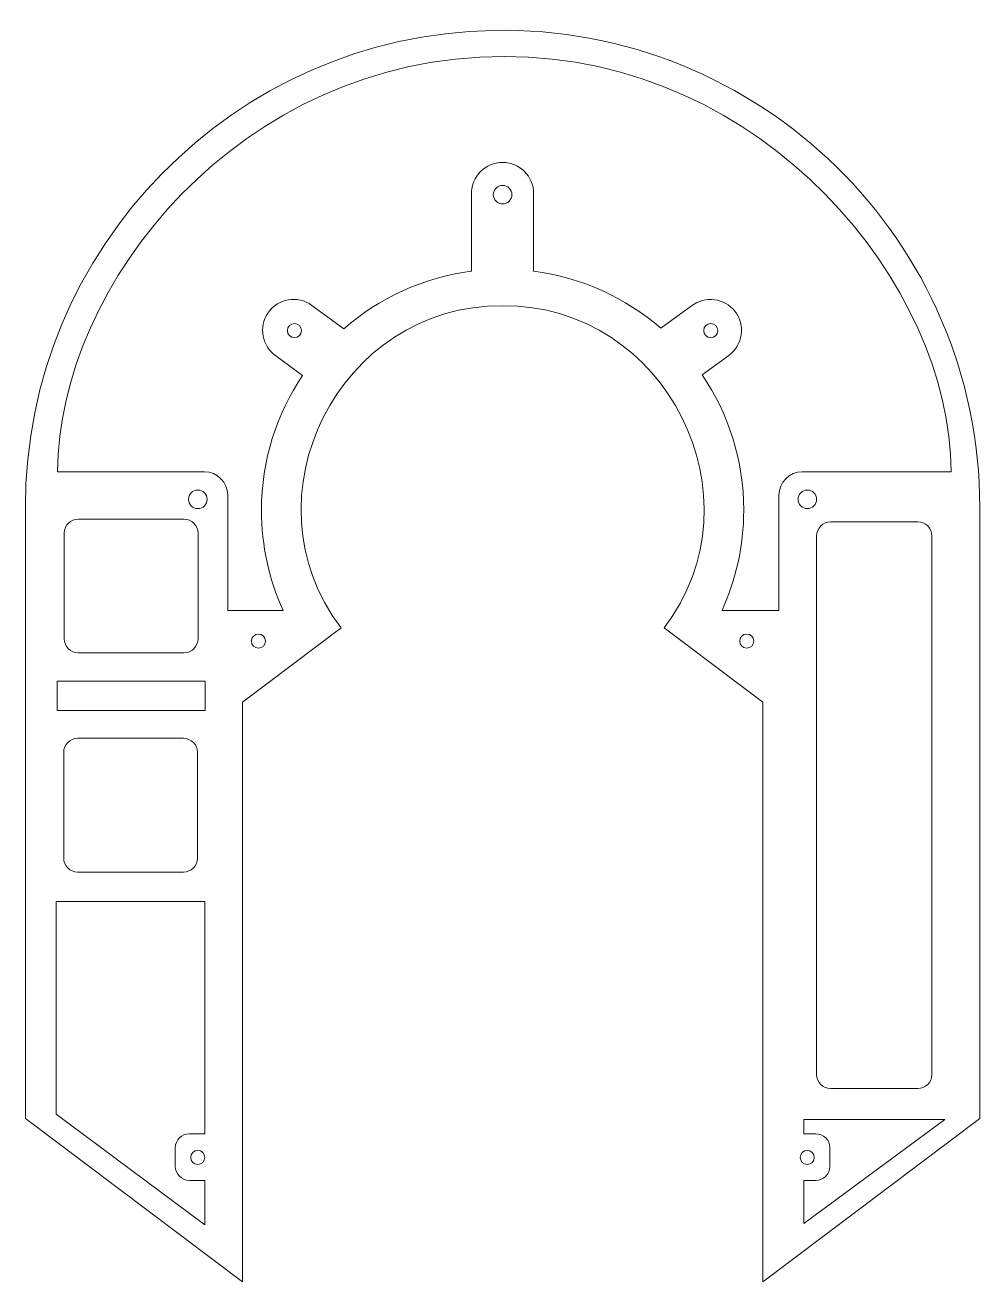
# Model space of a CAD drawing. Header units: millimetres. Extents: x 6 to 210, y -274 to -5.
import ezdxf

# ---------------------------------------------------------------- set-up
doc = ezdxf.new("R2010")
doc.units = ezdxf.units.MM
doc.header["$MEASUREMENT"] = 0
doc.layers.add('COM8_TexMex', color=7, linetype='Continuous', lineweight=0)

msp = doc.modelspace()

# ---------------------------------------------------------------- linework, layer by layer
at = {"layer": 'COM8_TexMex', "color": 18, "lineweight": 20, "true_color": 0x000000}
msp.add_lwpolyline([(12.98, -145.24), (44.61, -145.24), (44.61, -151.52), (12.98, -151.52)], close=True, dxfattribs=at)
for centre, radius in [((108.13, -41.31), 1.98), ((63.68, -70.35), 1.5), ((152.58, -70.35), 1.5), ((43.04, -106.39), 1.98), ((173.21, -106.39), 1.98), ((55.98, -136.66), 1.5), ((160.27, -136.66), 1.5), ((43.02, -246.96), 1.5), ((173.19, -246.96), 1.5)]:
    msp.add_circle(centre, radius, dxfattribs=at)
for points, knots in [([(6.21, -238.62), (6.21, -238.62), (6.21, -108.12), (6.21, -108.12), (6.16, -52.76), (50.81, -7.24), (106.15, -6.22), (163.08, -5.1), (210.06, -51.18), (210.04, -108.12), (210.04, -108.12), (210.04, -238.62), (210.04, -238.62), (210.04, -238.62), (163.69, -273.53), (163.69, -273.53), (163.69, -273.53), (163.69, -149.72), (163.69, -149.72), (163.69, -149.72), (142.64, -133.86), (142.64, -133.86), (163.81, -106.04), (143.08, -64.72), (108.13, -65.06), (73.17, -64.72), (52.44, -106.04), (73.62, -133.86), (73.62, -133.86), (52.56, -149.72), (52.56, -149.72), (52.56, -149.72), (52.56, -273.53), (52.56, -273.53), (52.56, -273.53), (6.21, -238.62), (6.21, -238.62)], [0, 0, 0, 0, 1, 1, 1, 2, 2, 2, 3, 3, 3, 4, 4, 4, 5, 5, 5, 6, 6, 6, 7, 7, 7, 8, 8, 8, 9, 9, 9, 10, 10, 10, 11, 11, 11, 12, 12, 12, 12]), ([(108.48, -11.78), (51.97, -11.78), (13.23, -60.55), (13.06, -100.51), (13.06, -100.51), (44.44, -100.51), (44.44, -100.51), (47.2, -100.51), (49.44, -102.75), (49.44, -105.51), (49.44, -105.51), (49.44, -130.11), (49.44, -130.11), (49.44, -130.11), (61.27, -130.11), (61.27, -130.11), (58.29, -123.6), (56.63, -116.36), (56.63, -108.73), (56.63, -98.06), (59.87, -88.15), (65.43, -79.92), (65.43, -79.92), (59.71, -75.77), (59.71, -75.77), (56.8, -73.65), (55.97, -69.59), (57.98, -66.61), (60.09, -63.48), (64.36, -62.74), (67.39, -64.95), (67.39, -64.95), (74.25, -69.94), (74.25, -69.94), (81.74, -63.4), (91.13, -58.98), (101.49, -57.65), (101.49, -57.65), (101.49, -41.07), (101.49, -41.07), (101.49, -37.41), (104.46, -34.44), (108.13, -34.44), (108.13, -34.44), (108.13, -34.44), (108.13, -34.44), (111.79, -34.44), (114.76, -37.41), (114.76, -41.07), (114.76, -41.07), (114.76, -57.65), (114.76, -57.65), (125.07, -58.98), (134.43, -63.35), (141.89, -69.84), (141.89, -69.84), (148.5, -65.04), (148.5, -65.04), (151.4, -62.92), (155.53, -63.38), (157.74, -66.21), (160.07, -69.19), (159.45, -73.47), (156.43, -75.67), (156.43, -75.67), (150.74, -79.81), (150.74, -79.81), (156.35, -88.05), (159.63, -98.01), (159.63, -108.73), (159.63, -116.36), (157.96, -123.6), (154.99, -130.11), (154.99, -130.11), (167.14, -130.11), (167.14, -130.11), (167.14, -130.11), (167.14, -105.51), (167.14, -105.51), (167.14, -102.75), (169.38, -100.51), (172.14, -100.51), (172.14, -100.51), (203.9, -100.51), (203.9, -100.51), (203.9, -60.63), (164.02, -11.78), (108.48, -11.78)], [0, 0, 0, 0, 1, 1, 1, 2, 2, 2, 3, 3, 3, 4, 4, 4, 5, 5, 5, 6, 6, 6, 7, 7, 7, 8, 8, 8, 9, 9, 9, 10, 10, 10, 11, 11, 11, 12, 12, 12, 13, 13, 13, 14, 14, 14, 15, 15, 15, 16, 16, 16, 17, 17, 17, 18, 18, 18, 19, 19, 19, 20, 20, 20, 21, 21, 21, 22, 22, 22, 23, 23, 23, 24, 24, 24, 25, 25, 25, 26, 26, 26, 27, 27, 27, 28, 28, 28, 29, 29, 29, 29]), ([(17.51, -139.18), (17.51, -139.18), (40.08, -139.18), (40.08, -139.18), (41.74, -139.18), (43.08, -137.83), (43.08, -136.18), (43.08, -136.18), (43.08, -113.6), (43.08, -113.6), (43.08, -111.94), (41.74, -110.6), (40.08, -110.6), (40.08, -110.6), (17.51, -110.6), (17.51, -110.6), (15.85, -110.6), (14.51, -111.94), (14.51, -113.6), (14.51, -113.6), (14.51, -136.18), (14.51, -136.18), (14.51, -137.83), (15.85, -139.18), (17.51, -139.18)], [0, 0, 0, 0, 1, 1, 1, 2, 2, 2, 3, 3, 3, 4, 4, 4, 5, 5, 5, 6, 6, 6, 7, 7, 7, 8, 8, 8, 8]), ([(178.2, -232.25), (176.54, -232.25), (175.2, -230.91), (175.2, -229.25), (175.2, -229.25), (175.2, -177.3), (175.2, -177.3), (175.2, -177.3), (175.2, -114.19), (175.2, -114.19), (175.2, -112.53), (176.54, -111.19), (178.2, -111.19), (178.2, -111.19), (196.8, -111.19), (196.8, -111.19), (198.46, -111.19), (199.8, -112.53), (199.8, -114.19), (199.8, -114.19), (199.8, -141.84), (199.8, -141.84), (199.8, -141.84), (199.8, -229.25), (199.8, -229.25), (199.8, -230.91), (198.46, -232.25), (196.8, -232.25), (196.8, -232.25), (178.2, -232.25), (178.2, -232.25)], [0, 0, 0, 0, 1, 1, 1, 2, 2, 2, 3, 3, 3, 4, 4, 4, 5, 5, 5, 6, 6, 6, 7, 7, 7, 8, 8, 8, 9, 9, 9, 10, 10, 10, 10]), ([(42.97, -183.01), (42.97, -183.01), (42.97, -160.43), (42.97, -160.43), (42.97, -158.77), (41.62, -157.43), (39.97, -157.43), (39.97, -157.43), (17.39, -157.43), (17.39, -157.43), (15.73, -157.43), (14.39, -158.77), (14.39, -160.43), (14.39, -160.43), (14.39, -183.01), (14.39, -183.01), (14.39, -184.66), (15.73, -186.01), (17.39, -186.01), (17.39, -186.01), (39.97, -186.01), (39.97, -186.01), (41.62, -186.01), (42.97, -184.66), (42.97, -183.01)], [0, 0, 0, 0, 1, 1, 1, 2, 2, 2, 3, 3, 3, 4, 4, 4, 5, 5, 5, 6, 6, 6, 7, 7, 7, 8, 8, 8, 8]), ([(12.79, -237.68), (12.79, -237.68), (44.57, -261.38), (44.57, -261.38), (44.57, -261.38), (44.57, -251.86), (44.57, -251.86), (44.57, -251.86), (41.23, -251.86), (41.23, -251.86), (39.58, -251.86), (38.23, -250.52), (38.23, -248.86), (38.23, -248.86), (38.23, -244.9), (38.23, -244.9), (38.23, -243.24), (39.58, -241.9), (41.23, -241.9), (41.23, -241.9), (44.57, -241.9), (44.57, -241.9), (44.57, -241.9), (44.57, -192.28), (44.57, -192.28), (44.57, -192.28), (12.79, -192.28), (12.79, -192.28), (12.79, -192.28), (12.79, -237.68), (12.79, -237.68)], [0, 0, 0, 0, 1, 1, 1, 2, 2, 2, 3, 3, 3, 4, 4, 4, 5, 5, 5, 6, 6, 6, 7, 7, 7, 8, 8, 8, 9, 9, 9, 10, 10, 10, 10]), ([(172.43, -261.04), (172.43, -261.04), (172.43, -251.85), (172.43, -251.85), (172.43, -251.85), (175.01, -251.86), (175.01, -251.86), (176.67, -251.87), (178.02, -250.53), (178.02, -248.86), (178.02, -248.86), (178.02, -244.9), (178.02, -244.9), (178.02, -243.24), (176.67, -241.89), (175.01, -241.9), (175.01, -241.9), (172.43, -241.9), (172.43, -241.9), (172.43, -241.9), (172.43, -238.87), (172.43, -238.87), (172.43, -238.87), (202.56, -238.87), (202.56, -238.87), (202.56, -238.87), (172.43, -261.04), (172.43, -261.04)], [0, 0, 0, 0, 1, 1, 1, 2, 2, 2, 3, 3, 3, 4, 4, 4, 5, 5, 5, 6, 6, 6, 7, 7, 7, 8, 8, 8, 9, 9, 9, 9])]:
    msp.add_open_spline(points, degree=3, knots=knots, dxfattribs=at)

doc.saveas('drawing.dxf')
